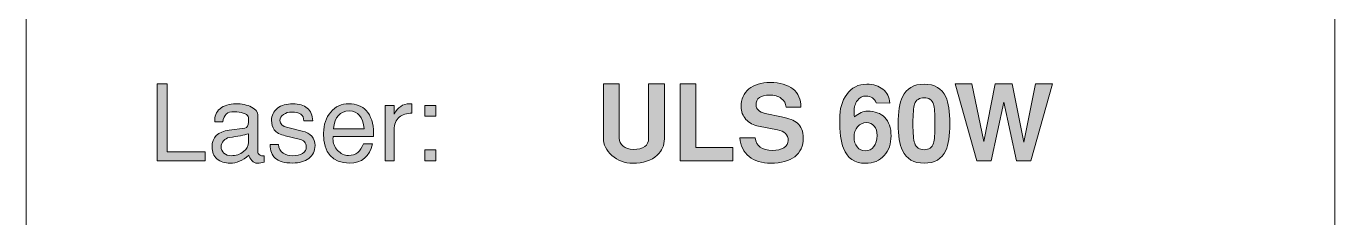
# Model space of a CAD drawing. Header units: inches. Extents: x 0.5 to 11.5, y -3.7 to -0.7.
# Drawn here: x 5.115 to 7.177, y -1.758 to -1.455 of the extents above; entities that cross this region are included whole.
import ezdxf

# ---------------------------------------------------------------- set-up
doc = ezdxf.new("R2010")
doc.units = ezdxf.units.IN
doc.header["$MEASUREMENT"] = 0
doc.layers.add('Layer 1', color=7, linetype='Continuous')

# ---------------------------------------------------------------- blocks, each defined once
blk = doc.blocks.new('block 27')
at = {"layer": 'Layer 1', "color": 240, "lineweight": 5, "true_color": 0xed1f24}
blk.add_lwpolyline([(5.3727, -3.7402), (5.3727, -3.6518), (5.3727, -3.5505), (5.1149, -3.5505), (5.1149, -0.738), (7.1774, -0.738), (7.1774, -3.5505)], dxfattribs=at)
blk = doc.blocks.new('block 64')
at = {"layer": 'Layer 1', "true_color": 0xed1f24}
h = blk.add_hatch(color=240, dxfattribs=at)
h.dxf.hatch_style = 2
h.paths.add_polyline_path([(5.3969, -1.668), (5.3214, -1.668), (5.3214, -1.5465), (5.3371, -1.5465), (5.3371, -1.6541), (5.3969, -1.6541)])
h = blk.add_hatch(color=240, dxfattribs=at)
h.dxf.hatch_style = 2
edge = h.paths.add_edge_path()
edge.add_spline(control_points=[(5.4899, -1.6703), (5.4865, -1.6713), (5.4829, -1.6718), (5.4791, -1.6718), (5.4761, -1.6718), (5.4732, -1.6704), (5.4705, -1.6677), (5.4678, -1.665), (5.4663, -1.6621), (5.4659, -1.6591), (5.4558, -1.6676), (5.4461, -1.6718), (5.4366, -1.6718), (5.4278, -1.6718), (5.4208, -1.6695), (5.4156, -1.665), (5.4104, -1.6604), (5.4078, -1.6541), (5.4078, -1.6461), (5.4078, -1.6309), (5.4168, -1.6222), (5.4349, -1.6197), (5.4349, -1.6197), (5.4595, -1.6164), (5.4595, -1.6164), (5.4633, -1.6158), (5.4653, -1.6126), (5.4653, -1.6068), (5.4653, -1.6019), (5.4651, -1.5991), (5.4648, -1.5983), (5.4638, -1.596), (5.4612, -1.5941), (5.4571, -1.5926), (5.4529, -1.5912), (5.4482, -1.5905), (5.4429, -1.5905), (5.4373, -1.5905), (5.4331, -1.5917), (5.4303, -1.5942), (5.4275, -1.5967), (5.4256, -1.6009), (5.4247, -1.6066), (5.4247, -1.6066), (5.4121, -1.6066), (5.4121, -1.6066), (5.4113, -1.598), (5.4141, -1.591), (5.4204, -1.5858), (5.4268, -1.5806), (5.435, -1.578), (5.4451, -1.578), (5.4549, -1.578), (5.4632, -1.5797), (5.4699, -1.5831), (5.4767, -1.5866), (5.4801, -1.5908), (5.4801, -1.5956), (5.4801, -1.5956), (5.4801, -1.6548), (5.4801, -1.6548), (5.4801, -1.656), (5.4807, -1.6571), (5.4819, -1.6581), (5.483, -1.6591), (5.4843, -1.6598), (5.4858, -1.66), (5.4869, -1.6601), (5.4883, -1.6601), (5.4899, -1.66), (5.4899, -1.66), (5.4899, -1.6703), (5.4899, -1.6703)], knot_values=[0, 0, 0, 0, 1, 1, 1, 2, 2, 2, 3, 3, 3, 4, 4, 4, 5, 5, 5, 6, 6, 6, 7, 7, 7, 8, 8, 8, 9, 9, 9, 10, 10, 10, 11, 11, 11, 12, 12, 12, 13, 13, 13, 14, 14, 14, 15, 15, 15, 16, 16, 16, 17, 17, 17, 18, 18, 18, 19, 19, 19, 20, 20, 20, 21, 21, 21, 22, 22, 22, 23, 23, 23, 24, 24, 24, 24], degree=3, periodic=1)
edge = h.paths.add_edge_path()
edge.add_spline(control_points=[(5.4653, -1.639), (5.4653, -1.639), (5.4651, -1.6255), (5.4651, -1.6255), (5.4584, -1.6274), (5.4484, -1.6293), (5.435, -1.6313), (5.4314, -1.632), (5.4284, -1.6337), (5.4259, -1.6365), (5.4234, -1.6393), (5.4221, -1.6424), (5.4221, -1.6459), (5.4221, -1.6499), (5.4236, -1.6533), (5.4266, -1.656), (5.4295, -1.6586), (5.4333, -1.66), (5.4379, -1.66), (5.4454, -1.66), (5.4519, -1.6579), (5.4573, -1.6536), (5.4627, -1.6494), (5.4654, -1.6445), (5.4653, -1.639)], knot_values=[0, 0, 0, 0, 1, 1, 1, 2, 2, 2, 3, 3, 3, 4, 4, 4, 5, 5, 5, 6, 6, 6, 7, 7, 7, 8, 8, 8, 8], degree=3, periodic=1)
h = blk.add_hatch(color=240, dxfattribs=at)
h.dxf.hatch_style = 2
edge = h.paths.add_edge_path()
edge.add_spline(control_points=[(5.5701, -1.644), (5.5701, -1.6525), (5.5668, -1.6593), (5.5602, -1.6642), (5.5536, -1.6692), (5.5452, -1.6716), (5.5349, -1.6716), (5.5219, -1.6716), (5.5127, -1.669), (5.5071, -1.6638), (5.5023, -1.6594), (5.4997, -1.6521), (5.4993, -1.6421), (5.4993, -1.6421), (5.5128, -1.6421), (5.5128, -1.6421), (5.5128, -1.648), (5.5152, -1.6526), (5.5199, -1.6558), (5.5241, -1.6586), (5.529, -1.66), (5.5348, -1.66), (5.5411, -1.66), (5.5463, -1.6588), (5.5504, -1.6564), (5.5544, -1.654), (5.5564, -1.6505), (5.5564, -1.6458), (5.5564, -1.6395), (5.5527, -1.6355), (5.5451, -1.6337), (5.5451, -1.6337), (5.5233, -1.6286), (5.5233, -1.6286), (5.5151, -1.6266), (5.5092, -1.6234), (5.5058, -1.619), (5.503, -1.6153), (5.5016, -1.6103), (5.5016, -1.604), (5.5016, -1.5961), (5.5047, -1.5898), (5.5109, -1.5851), (5.517, -1.5803), (5.5252, -1.578), (5.5354, -1.578), (5.545, -1.578), (5.5525, -1.5803), (5.5579, -1.5849), (5.5634, -1.5895), (5.5662, -1.5962), (5.5664, -1.605), (5.5664, -1.605), (5.5526, -1.605), (5.5526, -1.605), (5.5523, -1.5956), (5.5458, -1.591), (5.5331, -1.591), (5.5284, -1.591), (5.5242, -1.5923), (5.5204, -1.5948), (5.5167, -1.5974), (5.5148, -1.6006), (5.5148, -1.6045), (5.5148, -1.6098), (5.5189, -1.6135), (5.5271, -1.6155), (5.5271, -1.6155), (5.5498, -1.621), (5.5498, -1.621), (5.5633, -1.6243), (5.5701, -1.632), (5.5701, -1.644)], knot_values=[0, 0, 0, 0, 1, 1, 1, 2, 2, 2, 3, 3, 3, 4, 4, 4, 5, 5, 5, 6, 6, 6, 7, 7, 7, 8, 8, 8, 9, 9, 9, 10, 10, 10, 11, 11, 11, 12, 12, 12, 13, 13, 13, 14, 14, 14, 15, 15, 15, 16, 16, 16, 17, 17, 17, 18, 18, 18, 19, 19, 19, 20, 20, 20, 21, 21, 21, 22, 22, 22, 23, 23, 23, 24, 24, 24, 24], degree=3, periodic=1)
h = blk.add_hatch(color=240, dxfattribs=at)
h.dxf.hatch_style = 2
edge = h.paths.add_edge_path()
edge.add_spline(control_points=[(5.6624, -1.6246), (5.6624, -1.6268), (5.6624, -1.6285), (5.6623, -1.6298), (5.6623, -1.6298), (5.5986, -1.6298), (5.5986, -1.6298), (5.5985, -1.6306), (5.5984, -1.6317), (5.5984, -1.6331), (5.5984, -1.6401), (5.6009, -1.6463), (5.6057, -1.6516), (5.6105, -1.657), (5.6162, -1.6596), (5.6229, -1.6596), (5.6344, -1.6596), (5.6422, -1.6535), (5.6463, -1.6413), (5.6463, -1.6413), (5.6606, -1.6413), (5.6606, -1.6413), (5.6559, -1.6615), (5.6439, -1.6716), (5.6244, -1.6716), (5.5972, -1.6716), (5.5836, -1.6559), (5.5836, -1.6243), (5.5836, -1.6108), (5.5873, -1.5996), (5.5948, -1.591), (5.6022, -1.5823), (5.6118, -1.578), (5.6234, -1.578), (5.6349, -1.578), (5.644, -1.5815), (5.6508, -1.5886), (5.6584, -1.5968), (5.6623, -1.6088), (5.6624, -1.6246)], knot_values=[0, 0, 0, 0, 1, 1, 1, 2, 2, 2, 3, 3, 3, 4, 4, 4, 5, 5, 5, 6, 6, 6, 7, 7, 7, 8, 8, 8, 9, 9, 9, 10, 10, 10, 11, 11, 11, 12, 12, 12, 13, 13, 13, 13], degree=3, periodic=1)
edge = h.paths.add_edge_path()
edge.add_spline(control_points=[(5.6476, -1.6175), (5.6458, -1.5987), (5.638, -1.5893), (5.624, -1.5893), (5.6095, -1.5893), (5.6012, -1.5987), (5.5991, -1.6175), (5.5991, -1.6175), (5.6476, -1.6175), (5.6476, -1.6175)], knot_values=[0, 0, 0, 0, 1, 1, 1, 2, 2, 2, 3, 3, 3, 3], degree=3, periodic=1)
h = blk.add_hatch(color=240, dxfattribs=at)
h.dxf.hatch_style = 2
edge = h.paths.add_edge_path()
edge.add_spline(control_points=[(5.7229, -1.5928), (5.7144, -1.5928), (5.7077, -1.5949), (5.7028, -1.5991), (5.6976, -1.6038), (5.6949, -1.6104), (5.6949, -1.619), (5.6949, -1.619), (5.6949, -1.668), (5.6949, -1.668), (5.6949, -1.668), (5.6809, -1.668), (5.6809, -1.668), (5.6809, -1.668), (5.6809, -1.5805), (5.6809, -1.5805), (5.6809, -1.5805), (5.6949, -1.5805), (5.6949, -1.5805), (5.6949, -1.5805), (5.6949, -1.5945), (5.6949, -1.5945), (5.7005, -1.5835), (5.7085, -1.578), (5.7189, -1.578), (5.7198, -1.578), (5.7212, -1.5781), (5.7229, -1.5783), (5.7229, -1.5783), (5.7229, -1.5928), (5.7229, -1.5928)], knot_values=[0, 0, 0, 0, 1, 1, 1, 2, 2, 2, 3, 3, 3, 4, 4, 4, 5, 5, 5, 6, 6, 6, 7, 7, 7, 8, 8, 8, 9, 9, 9, 10, 10, 10, 10], degree=3, periodic=1)
h = blk.add_hatch(color=240, dxfattribs=at)
h.dxf.hatch_style = 2
h.paths.add_polyline_path([(5.7606, -1.5978), (5.7433, -1.5978), (5.7433, -1.5805), (5.7606, -1.5805)])
h.paths.add_polyline_path([(5.7606, -1.668), (5.7433, -1.668), (5.7433, -1.6506), (5.7606, -1.6506)])
at = {"layer": 'Layer 1', "lineweight": 0}
for points in [[(5.3969, -1.668), (5.3214, -1.668), (5.3214, -1.5465), (5.3371, -1.5465), (5.3371, -1.6541), (5.3969, -1.6541), (5.3969, -1.668)], [(5.7606, -1.5978), (5.7433, -1.5978), (5.7433, -1.5805), (5.7606, -1.5805), (5.7606, -1.5978)], [(5.7606, -1.668), (5.7433, -1.668), (5.7433, -1.6506), (5.7606, -1.6506), (5.7606, -1.668)]]:
    blk.add_lwpolyline(points, dxfattribs=at)
for points, knots in [([(5.4899, -1.6703), (5.4865, -1.6713), (5.4829, -1.6718), (5.4791, -1.6718), (5.4761, -1.6718), (5.4732, -1.6704), (5.4705, -1.6677), (5.4678, -1.665), (5.4663, -1.6621), (5.4659, -1.6591), (5.4558, -1.6676), (5.4461, -1.6718), (5.4366, -1.6718), (5.4278, -1.6718), (5.4208, -1.6695), (5.4156, -1.665), (5.4104, -1.6604), (5.4078, -1.6541), (5.4078, -1.6461), (5.4078, -1.6309), (5.4168, -1.6222), (5.4349, -1.6197), (5.4349, -1.6197), (5.4595, -1.6164), (5.4595, -1.6164), (5.4633, -1.6158), (5.4653, -1.6126), (5.4653, -1.6068), (5.4653, -1.6019), (5.4651, -1.5991), (5.4648, -1.5983), (5.4638, -1.596), (5.4612, -1.5941), (5.4571, -1.5926), (5.4529, -1.5912), (5.4482, -1.5905), (5.4429, -1.5905), (5.4373, -1.5905), (5.4331, -1.5917), (5.4303, -1.5942), (5.4275, -1.5967), (5.4256, -1.6009), (5.4247, -1.6066), (5.4247, -1.6066), (5.4121, -1.6066), (5.4121, -1.6066), (5.4113, -1.598), (5.4141, -1.591), (5.4204, -1.5858), (5.4268, -1.5806), (5.435, -1.578), (5.4451, -1.578), (5.4549, -1.578), (5.4632, -1.5797), (5.4699, -1.5831), (5.4767, -1.5866), (5.4801, -1.5908), (5.4801, -1.5956), (5.4801, -1.5956), (5.4801, -1.6548), (5.4801, -1.6548), (5.4801, -1.656), (5.4807, -1.6571), (5.4819, -1.6581), (5.483, -1.6591), (5.4843, -1.6598), (5.4858, -1.66), (5.4869, -1.6601), (5.4883, -1.6601), (5.4899, -1.66), (5.4899, -1.66), (5.4899, -1.6703), (5.4899, -1.6703)], [0, 0, 0, 0, 1, 1, 1, 2, 2, 2, 3, 3, 3, 4, 4, 4, 5, 5, 5, 6, 6, 6, 7, 7, 7, 8, 8, 8, 9, 9, 9, 10, 10, 10, 11, 11, 11, 12, 12, 12, 13, 13, 13, 14, 14, 14, 15, 15, 15, 16, 16, 16, 17, 17, 17, 18, 18, 18, 19, 19, 19, 20, 20, 20, 21, 21, 21, 22, 22, 22, 23, 23, 23, 24, 24, 24, 24]), ([(5.5701, -1.644), (5.5701, -1.6525), (5.5668, -1.6593), (5.5602, -1.6642), (5.5536, -1.6692), (5.5452, -1.6716), (5.5349, -1.6716), (5.5219, -1.6716), (5.5127, -1.669), (5.5071, -1.6638), (5.5023, -1.6594), (5.4997, -1.6521), (5.4993, -1.6421), (5.4993, -1.6421), (5.5128, -1.6421), (5.5128, -1.6421), (5.5128, -1.648), (5.5152, -1.6526), (5.5199, -1.6558), (5.5241, -1.6586), (5.529, -1.66), (5.5348, -1.66), (5.5411, -1.66), (5.5463, -1.6588), (5.5504, -1.6564), (5.5544, -1.654), (5.5564, -1.6505), (5.5564, -1.6458), (5.5564, -1.6395), (5.5527, -1.6355), (5.5451, -1.6337), (5.5451, -1.6337), (5.5233, -1.6286), (5.5233, -1.6286), (5.5151, -1.6266), (5.5092, -1.6234), (5.5058, -1.619), (5.503, -1.6153), (5.5016, -1.6103), (5.5016, -1.604), (5.5016, -1.5961), (5.5047, -1.5898), (5.5109, -1.5851), (5.517, -1.5803), (5.5252, -1.578), (5.5354, -1.578), (5.545, -1.578), (5.5525, -1.5803), (5.5579, -1.5849), (5.5634, -1.5895), (5.5662, -1.5962), (5.5664, -1.605), (5.5664, -1.605), (5.5526, -1.605), (5.5526, -1.605), (5.5523, -1.5956), (5.5458, -1.591), (5.5331, -1.591), (5.5284, -1.591), (5.5242, -1.5923), (5.5204, -1.5948), (5.5167, -1.5974), (5.5148, -1.6006), (5.5148, -1.6045), (5.5148, -1.6098), (5.5189, -1.6135), (5.5271, -1.6155), (5.5271, -1.6155), (5.5498, -1.621), (5.5498, -1.621), (5.5633, -1.6243), (5.5701, -1.632), (5.5701, -1.644)], [0, 0, 0, 0, 1, 1, 1, 2, 2, 2, 3, 3, 3, 4, 4, 4, 5, 5, 5, 6, 6, 6, 7, 7, 7, 8, 8, 8, 9, 9, 9, 10, 10, 10, 11, 11, 11, 12, 12, 12, 13, 13, 13, 14, 14, 14, 15, 15, 15, 16, 16, 16, 17, 17, 17, 18, 18, 18, 19, 19, 19, 20, 20, 20, 21, 21, 21, 22, 22, 22, 23, 23, 23, 24, 24, 24, 24]), ([(5.6624, -1.6246), (5.6624, -1.6268), (5.6624, -1.6285), (5.6623, -1.6298), (5.6623, -1.6298), (5.5986, -1.6298), (5.5986, -1.6298), (5.5985, -1.6306), (5.5984, -1.6317), (5.5984, -1.6331), (5.5984, -1.6401), (5.6009, -1.6463), (5.6057, -1.6516), (5.6105, -1.657), (5.6162, -1.6596), (5.6229, -1.6596), (5.6344, -1.6596), (5.6422, -1.6535), (5.6463, -1.6413), (5.6463, -1.6413), (5.6606, -1.6413), (5.6606, -1.6413), (5.6559, -1.6615), (5.6439, -1.6716), (5.6244, -1.6716), (5.5972, -1.6716), (5.5836, -1.6559), (5.5836, -1.6243), (5.5836, -1.6108), (5.5873, -1.5996), (5.5948, -1.591), (5.6022, -1.5823), (5.6118, -1.578), (5.6234, -1.578), (5.6349, -1.578), (5.644, -1.5815), (5.6508, -1.5886), (5.6584, -1.5968), (5.6623, -1.6088), (5.6624, -1.6246)], [0, 0, 0, 0, 1, 1, 1, 2, 2, 2, 3, 3, 3, 4, 4, 4, 5, 5, 5, 6, 6, 6, 7, 7, 7, 8, 8, 8, 9, 9, 9, 10, 10, 10, 11, 11, 11, 12, 12, 12, 13, 13, 13, 13]), ([(5.7229, -1.5928), (5.7144, -1.5928), (5.7077, -1.5949), (5.7028, -1.5991), (5.6976, -1.6038), (5.6949, -1.6104), (5.6949, -1.619), (5.6949, -1.619), (5.6949, -1.668), (5.6949, -1.668), (5.6949, -1.668), (5.6809, -1.668), (5.6809, -1.668), (5.6809, -1.668), (5.6809, -1.5805), (5.6809, -1.5805), (5.6809, -1.5805), (5.6949, -1.5805), (5.6949, -1.5805), (5.6949, -1.5805), (5.6949, -1.5945), (5.6949, -1.5945), (5.7005, -1.5835), (5.7085, -1.578), (5.7189, -1.578), (5.7198, -1.578), (5.7212, -1.5781), (5.7229, -1.5783), (5.7229, -1.5783), (5.7229, -1.5928), (5.7229, -1.5928)], [0, 0, 0, 0, 1, 1, 1, 2, 2, 2, 3, 3, 3, 4, 4, 4, 5, 5, 5, 6, 6, 6, 7, 7, 7, 8, 8, 8, 9, 9, 9, 10, 10, 10, 10]), ([(5.6476, -1.6175), (5.6458, -1.5987), (5.638, -1.5893), (5.624, -1.5893), (5.6095, -1.5893), (5.6012, -1.5987), (5.5991, -1.6175), (5.5991, -1.6175), (5.6476, -1.6175), (5.6476, -1.6175)], [0, 0, 0, 0, 1, 1, 1, 2, 2, 2, 3, 3, 3, 3]), ([(5.4653, -1.639), (5.4653, -1.639), (5.4651, -1.6255), (5.4651, -1.6255), (5.4584, -1.6274), (5.4484, -1.6293), (5.435, -1.6313), (5.4314, -1.632), (5.4284, -1.6337), (5.4259, -1.6365), (5.4234, -1.6393), (5.4221, -1.6424), (5.4221, -1.6459), (5.4221, -1.6499), (5.4236, -1.6533), (5.4266, -1.656), (5.4295, -1.6586), (5.4333, -1.66), (5.4379, -1.66), (5.4454, -1.66), (5.4519, -1.6579), (5.4573, -1.6536), (5.4627, -1.6494), (5.4654, -1.6445), (5.4653, -1.639)], [0, 0, 0, 0, 1, 1, 1, 2, 2, 2, 3, 3, 3, 4, 4, 4, 5, 5, 5, 6, 6, 6, 7, 7, 7, 8, 8, 8, 8])]:
    blk.add_open_spline(points, degree=3, knots=knots, dxfattribs=at)
blk = doc.blocks.new('block 65')
at = {"layer": 'Layer 1', "true_color": 0xed1f24}
h = blk.add_hatch(color=240, dxfattribs=at)
h.dxf.hatch_style = 2
edge = h.paths.add_edge_path()
edge.add_spline(control_points=[(6.1208, -1.6336), (6.1208, -1.6435), (6.117, -1.652), (6.1093, -1.6591), (6.1001, -1.6676), (6.0873, -1.6718), (6.0708, -1.6718), (6.0579, -1.6718), (6.047, -1.6678), (6.038, -1.6596), (6.029, -1.6515), (6.0245, -1.6423), (6.0245, -1.632), (6.0245, -1.632), (6.0245, -1.5465), (6.0245, -1.5465), (6.0245, -1.5465), (6.0495, -1.5465), (6.0495, -1.5465), (6.0495, -1.5465), (6.0495, -1.6323), (6.0495, -1.6323), (6.0495, -1.6373), (6.0516, -1.6415), (6.0557, -1.6449), (6.0599, -1.6483), (6.0651, -1.65), (6.0713, -1.65), (6.0877, -1.65), (6.0958, -1.6441), (6.0958, -1.6323), (6.0958, -1.6323), (6.0958, -1.5465), (6.0958, -1.5465), (6.0958, -1.5465), (6.1208, -1.5465), (6.1208, -1.5465), (6.1208, -1.5465), (6.1208, -1.6336), (6.1208, -1.6336)], knot_values=[0, 0, 0, 0, 1, 1, 1, 2, 2, 2, 3, 3, 3, 4, 4, 4, 5, 5, 5, 6, 6, 6, 7, 7, 7, 8, 8, 8, 9, 9, 9, 10, 10, 10, 11, 11, 11, 12, 12, 12, 13, 13, 13, 13], degree=3, periodic=1)
h = blk.add_hatch(color=240, dxfattribs=at)
h.dxf.hatch_style = 2
h.paths.add_polyline_path([(6.2287, -1.668), (6.1455, -1.668), (6.1455, -1.5465), (6.1705, -1.5465), (6.1705, -1.6471), (6.2287, -1.6471)])
h = blk.add_hatch(color=240, dxfattribs=at)
h.dxf.hatch_style = 2
edge = h.paths.add_edge_path()
edge.add_spline(control_points=[(6.3396, -1.6321), (6.3396, -1.6448), (6.3352, -1.6546), (6.3262, -1.6615), (6.3173, -1.6684), (6.3048, -1.6718), (6.2886, -1.6718), (6.2741, -1.6718), (6.2626, -1.6683), (6.2542, -1.6613), (6.2457, -1.6543), (6.2408, -1.6445), (6.2395, -1.632), (6.2395, -1.632), (6.2637, -1.632), (6.2637, -1.632), (6.2655, -1.6451), (6.2746, -1.6516), (6.2909, -1.6516), (6.2985, -1.6516), (6.3045, -1.6502), (6.309, -1.6474), (6.3136, -1.6445), (6.3158, -1.6407), (6.3158, -1.6358), (6.3158, -1.6268), (6.3102, -1.6212), (6.2988, -1.6191), (6.2988, -1.6191), (6.2692, -1.6134), (6.2692, -1.6134), (6.261, -1.6119), (6.2544, -1.6083), (6.2493, -1.6026), (6.2442, -1.5969), (6.2416, -1.5903), (6.2416, -1.5826), (6.2416, -1.5707), (6.2457, -1.5614), (6.2539, -1.5546), (6.2621, -1.5479), (6.2733, -1.5445), (6.2875, -1.5445), (6.3028, -1.5445), (6.3147, -1.5479), (6.3232, -1.5546), (6.3317, -1.5614), (6.3359, -1.571), (6.3358, -1.5835), (6.3358, -1.5835), (6.3125, -1.5835), (6.3125, -1.5835), (6.3121, -1.5776), (6.3096, -1.5729), (6.3049, -1.5695), (6.3002, -1.566), (6.294, -1.5643), (6.2865, -1.5643), (6.2723, -1.5643), (6.2652, -1.5695), (6.2652, -1.58), (6.2652, -1.5868), (6.27, -1.5911), (6.2796, -1.5931), (6.2796, -1.5931), (6.3053, -1.5985), (6.3053, -1.5985), (6.317, -1.6009), (6.3253, -1.6043), (6.3303, -1.6085), (6.3365, -1.6138), (6.3396, -1.6217), (6.3396, -1.6321)], knot_values=[0, 0, 0, 0, 1, 1, 1, 2, 2, 2, 3, 3, 3, 4, 4, 4, 5, 5, 5, 6, 6, 6, 7, 7, 7, 8, 8, 8, 9, 9, 9, 10, 10, 10, 11, 11, 11, 12, 12, 12, 13, 13, 13, 14, 14, 14, 15, 15, 15, 16, 16, 16, 17, 17, 17, 18, 18, 18, 19, 19, 19, 20, 20, 20, 21, 21, 21, 22, 22, 22, 23, 23, 23, 24, 24, 24, 24], degree=3, periodic=1)
h = blk.add_hatch(color=240, dxfattribs=at)
h.dxf.hatch_style = 2
h.paths.add_polyline_path([(6.7322, -1.5465), (6.6981, -1.668), (6.6757, -1.668), (6.6555, -1.5756), (6.6356, -1.668), (6.613, -1.668), (6.579, -1.5465), (6.6055, -1.5465), (6.6242, -1.6375), (6.6423, -1.5465), (6.6688, -1.5465), (6.687, -1.6385), (6.7056, -1.5465)])
h = blk.add_hatch(color=240, dxfattribs=at)
h.dxf.hatch_style = 2
edge = h.paths.add_edge_path()
edge.add_spline(control_points=[(6.478, -1.6288), (6.478, -1.6414), (6.4744, -1.6516), (6.4673, -1.6596), (6.4599, -1.6679), (6.45, -1.672), (6.4376, -1.672), (6.4206, -1.672), (6.4091, -1.6641), (6.403, -1.6483), (6.399, -1.6381), (6.397, -1.6227), (6.397, -1.6021), (6.397, -1.5864), (6.4006, -1.5734), (6.408, -1.5633), (6.4158, -1.5525), (6.4263, -1.5471), (6.4396, -1.5471), (6.4501, -1.5471), (6.4586, -1.5498), (6.4651, -1.5551), (6.4717, -1.5604), (6.4753, -1.5676), (6.476, -1.5768), (6.476, -1.5768), (6.4545, -1.5766), (6.4545, -1.5766), (6.4518, -1.5694), (6.4465, -1.5658), (6.4386, -1.5658), (6.433, -1.5658), (6.4284, -1.5681), (6.4249, -1.5727), (6.4214, -1.5773), (6.4196, -1.5834), (6.4196, -1.5908), (6.4196, -1.5934), (6.4199, -1.596), (6.4203, -1.5988), (6.4274, -1.5927), (6.4343, -1.5896), (6.4408, -1.5896), (6.4524, -1.5896), (6.4615, -1.593), (6.4681, -1.5996), (6.4747, -1.6063), (6.478, -1.616), (6.478, -1.6288)], knot_values=[0, 0, 0, 0, 1, 1, 1, 2, 2, 2, 3, 3, 3, 4, 4, 4, 5, 5, 5, 6, 6, 6, 7, 7, 7, 8, 8, 8, 9, 9, 9, 10, 10, 10, 11, 11, 11, 12, 12, 12, 13, 13, 13, 14, 14, 14, 15, 15, 15, 16, 16, 16, 16], degree=3, periodic=1)
edge = h.paths.add_edge_path()
edge.add_spline(control_points=[(6.456, -1.6281), (6.456, -1.6217), (6.4545, -1.6167), (6.4514, -1.6131), (6.4484, -1.6096), (6.4443, -1.6078), (6.439, -1.6078), (6.4335, -1.6078), (6.4289, -1.61), (6.4252, -1.6142), (6.4215, -1.6185), (6.4196, -1.6242), (6.4196, -1.6313), (6.4196, -1.6372), (6.4213, -1.6422), (6.4247, -1.6462), (6.428, -1.6503), (6.4322, -1.6523), (6.4372, -1.6523), (6.4429, -1.6523), (6.4474, -1.6501), (6.4509, -1.6456), (6.4543, -1.6412), (6.456, -1.6354), (6.456, -1.6281)], knot_values=[0, 0, 0, 0, 1, 1, 1, 2, 2, 2, 3, 3, 3, 4, 4, 4, 5, 5, 5, 6, 6, 6, 7, 7, 7, 8, 8, 8, 8], degree=3, periodic=1)
h = blk.add_hatch(color=240, dxfattribs=at)
h.dxf.hatch_style = 2
edge = h.paths.add_edge_path()
edge.add_spline(control_points=[(6.5705, -1.6095), (6.5705, -1.6285), (6.5684, -1.6426), (6.5641, -1.6518), (6.5579, -1.6651), (6.5466, -1.6718), (6.5302, -1.6718), (6.5137, -1.6718), (6.5023, -1.6651), (6.496, -1.6518), (6.4914, -1.6424), (6.4891, -1.6283), (6.4891, -1.6095), (6.4891, -1.5907), (6.4914, -1.5766), (6.496, -1.5671), (6.5023, -1.5538), (6.5137, -1.5471), (6.5302, -1.5471), (6.5466, -1.5471), (6.5579, -1.5538), (6.5641, -1.5671), (6.5684, -1.5764), (6.5705, -1.5905), (6.5705, -1.6095)], knot_values=[0, 0, 0, 0, 1, 1, 1, 2, 2, 2, 3, 3, 3, 4, 4, 4, 5, 5, 5, 6, 6, 6, 7, 7, 7, 8, 8, 8, 8], degree=3, periodic=1)
edge = h.paths.add_edge_path()
edge.add_spline(control_points=[(6.5472, -1.6095), (6.5472, -1.5937), (6.5464, -1.5834), (6.545, -1.5786), (6.5428, -1.5719), (6.5378, -1.5685), (6.5302, -1.5685), (6.5224, -1.5685), (6.5173, -1.5719), (6.515, -1.5786), (6.5133, -1.5836), (6.5125, -1.5939), (6.5125, -1.6095), (6.5125, -1.625), (6.5134, -1.6353), (6.5152, -1.6403), (6.5174, -1.6471), (6.5224, -1.6505), (6.5302, -1.6505), (6.5378, -1.6505), (6.5428, -1.6471), (6.545, -1.6403), (6.5464, -1.6355), (6.5472, -1.6253), (6.5472, -1.6095)], knot_values=[0, 0, 0, 0, 1, 1, 1, 2, 2, 2, 3, 3, 3, 4, 4, 4, 5, 5, 5, 6, 6, 6, 7, 7, 7, 8, 8, 8, 8], degree=3, periodic=1)
at = {"layer": 'Layer 1', "lineweight": 0}
for points in [[(6.2287, -1.668), (6.1455, -1.668), (6.1455, -1.5465), (6.1705, -1.5465), (6.1705, -1.6471), (6.2287, -1.6471), (6.2287, -1.668)], [(6.7322, -1.5465), (6.6981, -1.668), (6.6757, -1.668), (6.6555, -1.5756), (6.6356, -1.668), (6.613, -1.668), (6.579, -1.5465), (6.6055, -1.5465), (6.6242, -1.6375), (6.6423, -1.5465), (6.6688, -1.5465), (6.687, -1.6385), (6.7056, -1.5465), (6.7322, -1.5465)]]:
    blk.add_lwpolyline(points, dxfattribs=at)
for points, knots in [([(6.1208, -1.6336), (6.1208, -1.6435), (6.117, -1.652), (6.1093, -1.6591), (6.1001, -1.6676), (6.0873, -1.6718), (6.0708, -1.6718), (6.0579, -1.6718), (6.047, -1.6678), (6.038, -1.6596), (6.029, -1.6515), (6.0245, -1.6423), (6.0245, -1.632), (6.0245, -1.632), (6.0245, -1.5465), (6.0245, -1.5465), (6.0245, -1.5465), (6.0495, -1.5465), (6.0495, -1.5465), (6.0495, -1.5465), (6.0495, -1.6323), (6.0495, -1.6323), (6.0495, -1.6373), (6.0516, -1.6415), (6.0557, -1.6449), (6.0599, -1.6483), (6.0651, -1.65), (6.0713, -1.65), (6.0877, -1.65), (6.0958, -1.6441), (6.0958, -1.6323), (6.0958, -1.6323), (6.0958, -1.5465), (6.0958, -1.5465), (6.0958, -1.5465), (6.1208, -1.5465), (6.1208, -1.5465), (6.1208, -1.5465), (6.1208, -1.6336), (6.1208, -1.6336)], [0, 0, 0, 0, 1, 1, 1, 2, 2, 2, 3, 3, 3, 4, 4, 4, 5, 5, 5, 6, 6, 6, 7, 7, 7, 8, 8, 8, 9, 9, 9, 10, 10, 10, 11, 11, 11, 12, 12, 12, 13, 13, 13, 13]), ([(6.3396, -1.6321), (6.3396, -1.6448), (6.3352, -1.6546), (6.3262, -1.6615), (6.3173, -1.6684), (6.3048, -1.6718), (6.2886, -1.6718), (6.2741, -1.6718), (6.2626, -1.6683), (6.2542, -1.6613), (6.2457, -1.6543), (6.2408, -1.6445), (6.2395, -1.632), (6.2395, -1.632), (6.2637, -1.632), (6.2637, -1.632), (6.2655, -1.6451), (6.2746, -1.6516), (6.2909, -1.6516), (6.2985, -1.6516), (6.3045, -1.6502), (6.309, -1.6474), (6.3136, -1.6445), (6.3158, -1.6407), (6.3158, -1.6358), (6.3158, -1.6268), (6.3102, -1.6212), (6.2988, -1.6191), (6.2988, -1.6191), (6.2692, -1.6134), (6.2692, -1.6134), (6.261, -1.6119), (6.2544, -1.6083), (6.2493, -1.6026), (6.2442, -1.5969), (6.2416, -1.5903), (6.2416, -1.5826), (6.2416, -1.5707), (6.2457, -1.5614), (6.2539, -1.5546), (6.2621, -1.5479), (6.2733, -1.5445), (6.2875, -1.5445), (6.3028, -1.5445), (6.3147, -1.5479), (6.3232, -1.5546), (6.3317, -1.5614), (6.3359, -1.571), (6.3358, -1.5835), (6.3358, -1.5835), (6.3125, -1.5835), (6.3125, -1.5835), (6.3121, -1.5776), (6.3096, -1.5729), (6.3049, -1.5695), (6.3002, -1.566), (6.294, -1.5643), (6.2865, -1.5643), (6.2723, -1.5643), (6.2652, -1.5695), (6.2652, -1.58), (6.2652, -1.5868), (6.27, -1.5911), (6.2796, -1.5931), (6.2796, -1.5931), (6.3053, -1.5985), (6.3053, -1.5985), (6.317, -1.6009), (6.3253, -1.6043), (6.3303, -1.6085), (6.3365, -1.6138), (6.3396, -1.6217), (6.3396, -1.6321)], [0, 0, 0, 0, 1, 1, 1, 2, 2, 2, 3, 3, 3, 4, 4, 4, 5, 5, 5, 6, 6, 6, 7, 7, 7, 8, 8, 8, 9, 9, 9, 10, 10, 10, 11, 11, 11, 12, 12, 12, 13, 13, 13, 14, 14, 14, 15, 15, 15, 16, 16, 16, 17, 17, 17, 18, 18, 18, 19, 19, 19, 20, 20, 20, 21, 21, 21, 22, 22, 22, 23, 23, 23, 24, 24, 24, 24]), ([(6.478, -1.6288), (6.478, -1.6414), (6.4744, -1.6516), (6.4673, -1.6596), (6.4599, -1.6679), (6.45, -1.672), (6.4376, -1.672), (6.4206, -1.672), (6.4091, -1.6641), (6.403, -1.6483), (6.399, -1.6381), (6.397, -1.6227), (6.397, -1.6021), (6.397, -1.5864), (6.4006, -1.5734), (6.408, -1.5633), (6.4158, -1.5525), (6.4263, -1.5471), (6.4396, -1.5471), (6.4501, -1.5471), (6.4586, -1.5498), (6.4651, -1.5551), (6.4717, -1.5604), (6.4753, -1.5676), (6.476, -1.5768), (6.476, -1.5768), (6.4545, -1.5766), (6.4545, -1.5766), (6.4518, -1.5694), (6.4465, -1.5658), (6.4386, -1.5658), (6.433, -1.5658), (6.4284, -1.5681), (6.4249, -1.5727), (6.4214, -1.5773), (6.4196, -1.5834), (6.4196, -1.5908), (6.4196, -1.5934), (6.4199, -1.596), (6.4203, -1.5988), (6.4274, -1.5927), (6.4343, -1.5896), (6.4408, -1.5896), (6.4524, -1.5896), (6.4615, -1.593), (6.4681, -1.5996), (6.4747, -1.6063), (6.478, -1.616), (6.478, -1.6288)], [0, 0, 0, 0, 1, 1, 1, 2, 2, 2, 3, 3, 3, 4, 4, 4, 5, 5, 5, 6, 6, 6, 7, 7, 7, 8, 8, 8, 9, 9, 9, 10, 10, 10, 11, 11, 11, 12, 12, 12, 13, 13, 13, 14, 14, 14, 15, 15, 15, 16, 16, 16, 16]), ([(6.5705, -1.6095), (6.5705, -1.6285), (6.5684, -1.6426), (6.5641, -1.6518), (6.5579, -1.6651), (6.5466, -1.6718), (6.5302, -1.6718), (6.5137, -1.6718), (6.5023, -1.6651), (6.496, -1.6518), (6.4914, -1.6424), (6.4891, -1.6283), (6.4891, -1.6095), (6.4891, -1.5907), (6.4914, -1.5766), (6.496, -1.5671), (6.5023, -1.5538), (6.5137, -1.5471), (6.5302, -1.5471), (6.5466, -1.5471), (6.5579, -1.5538), (6.5641, -1.5671), (6.5684, -1.5764), (6.5705, -1.5905), (6.5705, -1.6095)], [0, 0, 0, 0, 1, 1, 1, 2, 2, 2, 3, 3, 3, 4, 4, 4, 5, 5, 5, 6, 6, 6, 7, 7, 7, 8, 8, 8, 8]), ([(6.5472, -1.6095), (6.5472, -1.5937), (6.5464, -1.5834), (6.545, -1.5786), (6.5428, -1.5719), (6.5378, -1.5685), (6.5302, -1.5685), (6.5224, -1.5685), (6.5173, -1.5719), (6.515, -1.5786), (6.5133, -1.5836), (6.5125, -1.5939), (6.5125, -1.6095), (6.5125, -1.625), (6.5134, -1.6353), (6.5152, -1.6403), (6.5174, -1.6471), (6.5224, -1.6505), (6.5302, -1.6505), (6.5378, -1.6505), (6.5428, -1.6471), (6.545, -1.6403), (6.5464, -1.6355), (6.5472, -1.6253), (6.5472, -1.6095)], [0, 0, 0, 0, 1, 1, 1, 2, 2, 2, 3, 3, 3, 4, 4, 4, 5, 5, 5, 6, 6, 6, 7, 7, 7, 8, 8, 8, 8]), ([(6.456, -1.6281), (6.456, -1.6217), (6.4545, -1.6167), (6.4514, -1.6131), (6.4484, -1.6096), (6.4443, -1.6078), (6.439, -1.6078), (6.4335, -1.6078), (6.4289, -1.61), (6.4252, -1.6142), (6.4215, -1.6185), (6.4196, -1.6242), (6.4196, -1.6313), (6.4196, -1.6372), (6.4213, -1.6422), (6.4247, -1.6462), (6.428, -1.6503), (6.4322, -1.6523), (6.4372, -1.6523), (6.4429, -1.6523), (6.4474, -1.6501), (6.4509, -1.6456), (6.4543, -1.6412), (6.456, -1.6354), (6.456, -1.6281)], [0, 0, 0, 0, 1, 1, 1, 2, 2, 2, 3, 3, 3, 4, 4, 4, 5, 5, 5, 6, 6, 6, 7, 7, 7, 8, 8, 8, 8])]:
    blk.add_open_spline(points, degree=3, knots=knots, dxfattribs=at)
blk = doc.blocks.new('block 63')
at = {"layer": 'Layer 1'}
for name in ['block 64', 'block 65']:
    blk.add_blockref(name, (0, 0), dxfattribs=at)
blk = doc.blocks.new('block 56')
at = {"layer": 'Layer 1'}
blk.add_blockref('block 63', (0, 0), dxfattribs=at)

msp = doc.modelspace()

# ---------------------------------------------------------------- block references
at = {"layer": 'Layer 1'}
for name in ['block 27', 'block 56']:
    msp.add_blockref(name, (0, 0), dxfattribs=at)

doc.saveas('drawing.dxf')
